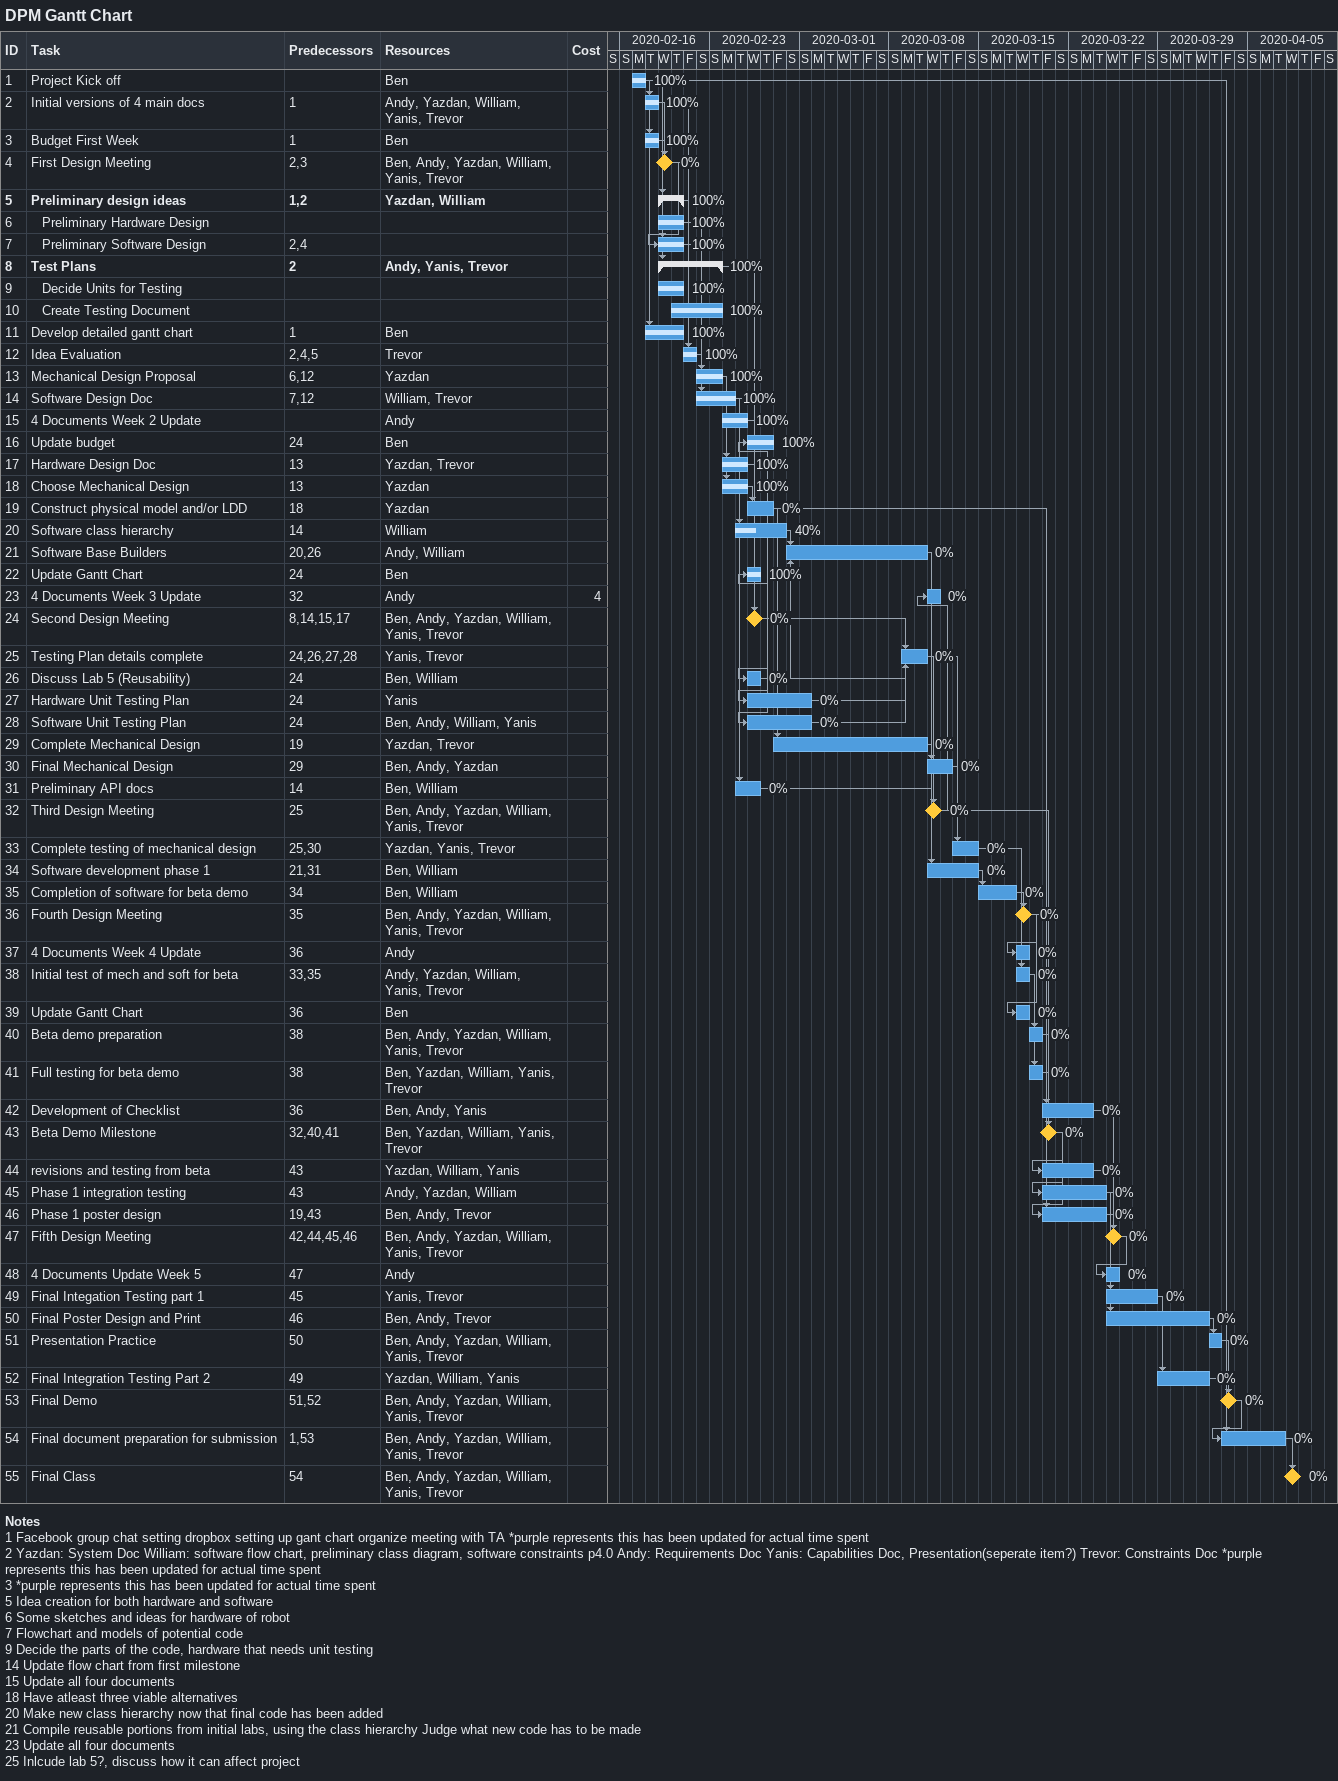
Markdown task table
DPM Gantt Chart

| ID | Level | Task | Start | Finish | Predecessors | Resources | % complete | Cost |
|---|---|---|---|---|---|---|---|---|
| 1 | 1 | Project Kick off | 2020-02-17 | 2020-02-17 |  | Ben | 100 |  |
| 2 | 1 | Initial versions of 4 main docs | 2020-02-18 | 2020-02-18 | 1 | Andy, Yazdan, William, Yanis, Trevor | 100 |  |
| 3 | 1 | Budget First Week | 2020-02-18 | 2020-02-18 | 1 | Ben | 100 |  |
| 4 | 1 | First Design Meeting (milestone) | 2020-02-19 | 2020-02-19 | 2, 3 | Ben, Andy, Yazdan, William, Yanis, Trevor | 0 |  |
| 5 | 1 | **Preliminary design ideas** | 2020-02-19 | 2020-02-20 | 1, 2 | Yazdan, William | 100 |  |
| 6 | 2 | Preliminary Hardware Design | 2020-02-19 | 2020-02-20 |  |  | 100 |  |
| 7 | 2 | Preliminary Software Design | 2020-02-19 | 2020-02-20 | 2, 4 |  | 100 |  |
| 8 | 1 | **Test Plans** | 2020-02-19 | 2020-02-23 | 2 | Andy, Yanis, Trevor | 100 |  |
| 9 | 2 | Decide Units for Testing | 2020-02-19 | 2020-02-20 |  |  | 100 |  |
| 10 | 2 | Create Testing Document | 2020-02-20 | 2020-02-23 |  |  | 100 |  |
| 11 | 1 | Develop detailed gantt chart | 2020-02-18 | 2020-02-20 | 1 | Ben | 100 |  |
| 12 | 1 | Idea Evaluation | 2020-02-21 | 2020-02-21 | 2, 4, 5 | Trevor | 100 |  |
| 13 | 1 | Mechanical Design Proposal | 2020-02-22 | 2020-02-23 | 6, 12 | Yazdan | 100 |  |
| 14 | 1 | Software Design Doc | 2020-02-22 | 2020-02-24 | 7, 12 | William, Trevor | 100 |  |
| 15 | 1 | 4 Documents Week 2 Update | 2020-02-24 | 2020-02-25 |  | Andy | 100 |  |
| 16 | 1 | Update budget | 2020-02-26 | 2020-02-27 | 24 | Ben | 100 |  |
| 17 | 1 | Hardware Design Doc | 2020-02-24 | 2020-02-25 | 13 | Yazdan, Trevor | 100 |  |
| 18 | 1 | Choose Mechanical Design | 2020-02-24 | 2020-02-25 | 13 | Yazdan | 100 |  |
| 19 | 1 | Construct physical model and/or LDD | 2020-02-26 | 2020-02-27 | 18 | Yazdan | 0 |  |
| 20 | 1 | Software class hierarchy | 2020-02-25 | 2020-02-28 | 14 | William | 40 |  |
| 21 | 1 | Software Base Builders | 2020-02-29 | 2020-03-10 | 20, 26 | Andy, William | 0 |  |
| 22 | 1 | Update Gantt Chart | 2020-02-26 | 2020-02-26 | 24 | Ben | 100 |  |
| 23 | 1 | 4 Documents Week 3 Update | 2020-03-11 | 2020-03-11 | 32 | Andy | 0 | 4 |
| 24 | 1 | Second Design Meeting (milestone) | 2020-02-26 | 2020-02-26 | 8, 14, 15, 17 | Ben, Andy, Yazdan, William, Yanis, Trevor | 0 |  |
| 25 | 1 | Testing Plan details complete | 2020-03-09 | 2020-03-10 | 24, 26, 27, 28 | Yanis, Trevor | 0 |  |
| 26 | 1 | Discuss Lab 5 (Reusability) | 2020-02-26 | 2020-02-26 | 24 | Ben, William | 0 |  |
| 27 | 1 | Hardware Unit Testing Plan | 2020-02-26 | 2020-03-01 | 24 | Yanis | 0 |  |
| 28 | 1 | Software Unit Testing Plan | 2020-02-26 | 2020-03-01 | 24 | Ben, Andy, William, Yanis | 0 |  |
| 29 | 1 | Complete Mechanical Design | 2020-02-28 | 2020-03-10 | 19 | Yazdan, Trevor | 0 |  |
| 30 | 1 | Final Mechanical Design | 2020-03-11 | 2020-03-12 | 29 | Ben, Andy, Yazdan | 0 |  |
| 31 | 1 | Preliminary API docs | 2020-02-25 | 2020-02-26 | 14 | Ben, William | 0 |  |
| 32 | 1 | Third Design Meeting (milestone) | 2020-03-11 | 2020-03-11 | 25 | Ben, Andy, Yazdan, William, Yanis, Trevor | 0 |  |
| 33 | 1 | Complete testing of mechanical design | 2020-03-13 | 2020-03-14 | 25, 30 | Yazdan, Yanis, Trevor | 0 |  |
| 34 | 1 | Software development phase 1 | 2020-03-11 | 2020-03-14 | 21, 31 | Ben, William | 0 |  |
| 35 | 1 | Completion of software for beta demo | 2020-03-15 | 2020-03-17 | 34 | Ben, William | 0 |  |
| 36 | 1 | Fourth Design Meeting (milestone) | 2020-03-18 | 2020-03-18 | 35 | Ben, Andy, Yazdan, William, Yanis, Trevor | 0 |  |
| 37 | 1 | 4 Documents Week 4 Update | 2020-03-18 | 2020-03-18 | 36 | Andy | 0 |  |
| 38 | 1 | Initial test of mech and soft for beta | 2020-03-18 | 2020-03-18 | 33, 35 | Andy, Yazdan, William, Yanis, Trevor | 0 |  |
| 39 | 1 | Update Gantt Chart | 2020-03-18 | 2020-03-18 | 36 | Ben | 0 |  |
| 40 | 1 | Beta demo preparation | 2020-03-19 | 2020-03-19 | 38 | Ben, Andy, Yazdan, William, Yanis, Trevor | 0 |  |
| 41 | 1 | Full testing for beta demo | 2020-03-19 | 2020-03-19 | 38 | Ben, Yazdan, William, Yanis, Trevor | 0 |  |
| 42 | 1 | Development of Checklist | 2020-03-20 | 2020-03-23 | 36 | Ben, Andy, Yanis | 0 |  |
| 43 | 1 | Beta Demo Milestone (milestone) | 2020-03-20 | 2020-03-20 | 32, 40, 41 | Ben, Yazdan, William, Yanis, Trevor | 0 |  |
| 44 | 1 | revisions and testing from beta | 2020-03-20 | 2020-03-23 | 43 | Yazdan, William, Yanis | 0 |  |
| 45 | 1 | Phase 1 integration testing | 2020-03-20 | 2020-03-24 | 43 | Andy, Yazdan, William | 0 |  |
| 46 | 1 | Phase 1 poster design | 2020-03-20 | 2020-03-24 | 19, 43 | Ben, Andy, Trevor | 0 |  |
| 47 | 1 | Fifth Design Meeting (milestone) | 2020-03-25 | 2020-03-25 | 42, 44, 45, 46 | Ben, Andy, Yazdan, William, Yanis, Trevor | 0 |  |
| 48 | 1 | 4 Documents Update Week 5 | 2020-03-25 | 2020-03-25 | 47 | Andy | 0 |  |
| 49 | 1 | Final Integation Testing part 1 | 2020-03-25 | 2020-03-28 | 45 | Yanis, Trevor | 0 |  |
| 50 | 1 | Final Poster Design and Print | 2020-03-25 | 2020-04-01 | 46 | Ben, Andy, Trevor | 0 |  |
| 51 | 1 | Presentation Practice | 2020-04-02 | 2020-04-02 | 50 | Ben, Andy, Yazdan, William, Yanis, Trevor | 0 |  |
| 52 | 1 | Final Integration Testing Part 2 | 2020-03-29 | 2020-04-01 | 49 | Yazdan, William, Yanis | 0 |  |
| 53 | 1 | Final Demo (milestone) | 2020-04-03 | 2020-04-03 | 51, 52 | Ben, Andy, Yazdan, William, Yanis, Trevor | 0 |  |
| 54 | 1 | Final document preparation for submission | 2020-04-03 | 2020-04-07 | 1, 53 | Ben, Andy, Yazdan, William, Yanis, Trevor | 0 |  |
| 55 | 1 | Final Class (milestone) | 2020-04-08 | 2020-04-08 | 54 | Ben, Andy, Yazdan, William, Yanis, Trevor | 0 |  |

Notes
- 1: Facebook group chat setting dropbox setting up gant chart organize meeting with TA *purple represents this has been updated for actual time spent
- 2: Yazdan: System Doc William: software flow chart, preliminary class diagram, software constraints p4.0 Andy: Requirements Doc Yanis: Capabilities Doc, Presentation(seperate item?) Trevor: Constraints Doc *purple represents this has been updated for actual time spent
- 3: *purple represents this has been updated for actual time spent
- 5: Idea creation for both hardware and software
- 6: Some sketches and ideas for hardware of robot
- 7: Flowchart and models of potential code
- 9: Decide the parts of the code, hardware that needs unit testing
- 14: Update flow chart from first milestone
- 15: Update all four documents
- 18: Have atleast three viable alternatives
- 20: Make new class hierarchy now that final code has been added
- 21: Compile reusable portions from initial labs, using the class hierarchy Judge what new code has to be made
- 23: Update all four documents
- 25: Inlcude lab 5?, discuss how it can affect project
